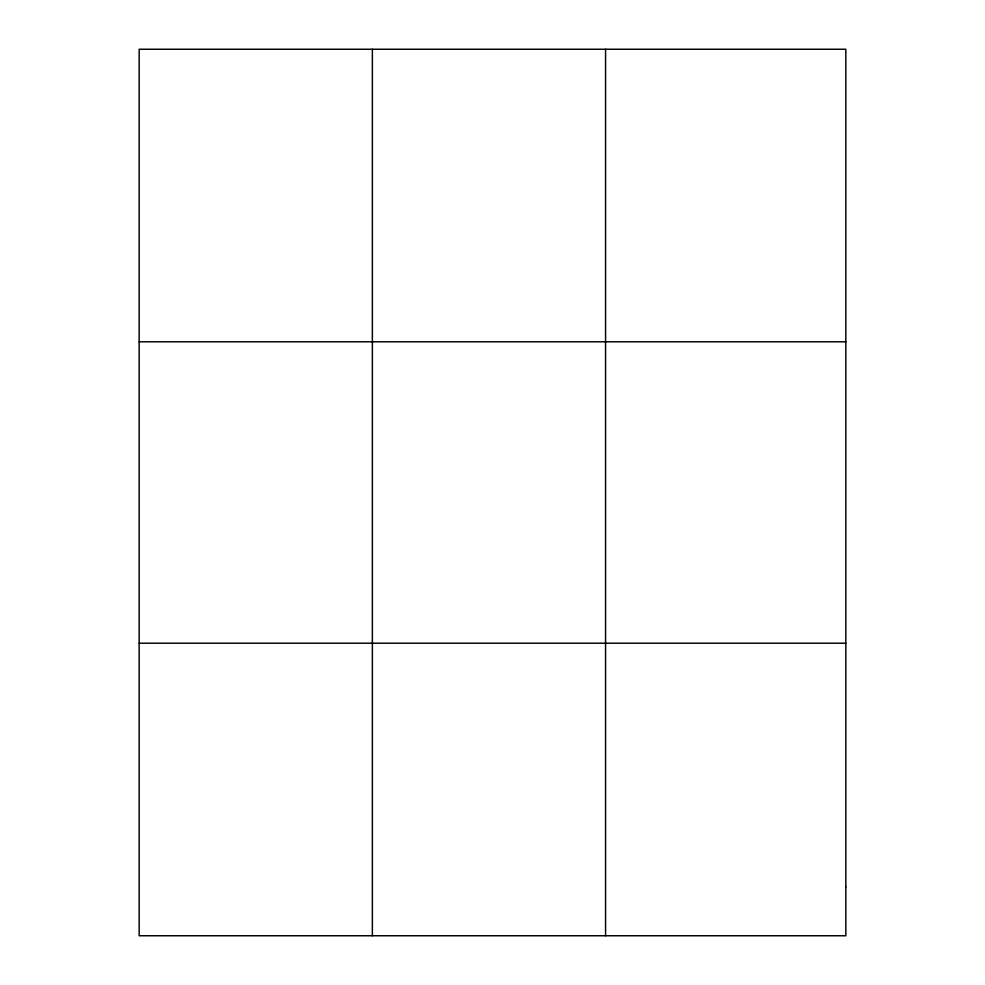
<?xml version="1.0" encoding="UTF-8"?>
<svg xmlns="http://www.w3.org/2000/svg" width="985" height="985" viewBox="0 0 985 985"><rect width="100%" height="100%" fill="white"/><g stroke="black" fill="none" stroke-linecap="round" stroke-linejoin="round"><path stroke-width="1.48" d="M372.367 935.75L372.367 49.25M605.566 935.75L605.566 49.25M139.168 341.795L845.832 341.795M139.168 643.205L845.832 643.205M845.832 886.992L845.832 935.75L139.168 935.75L139.168 49.25L845.832 49.25L845.832 886.992"/></g></svg>
